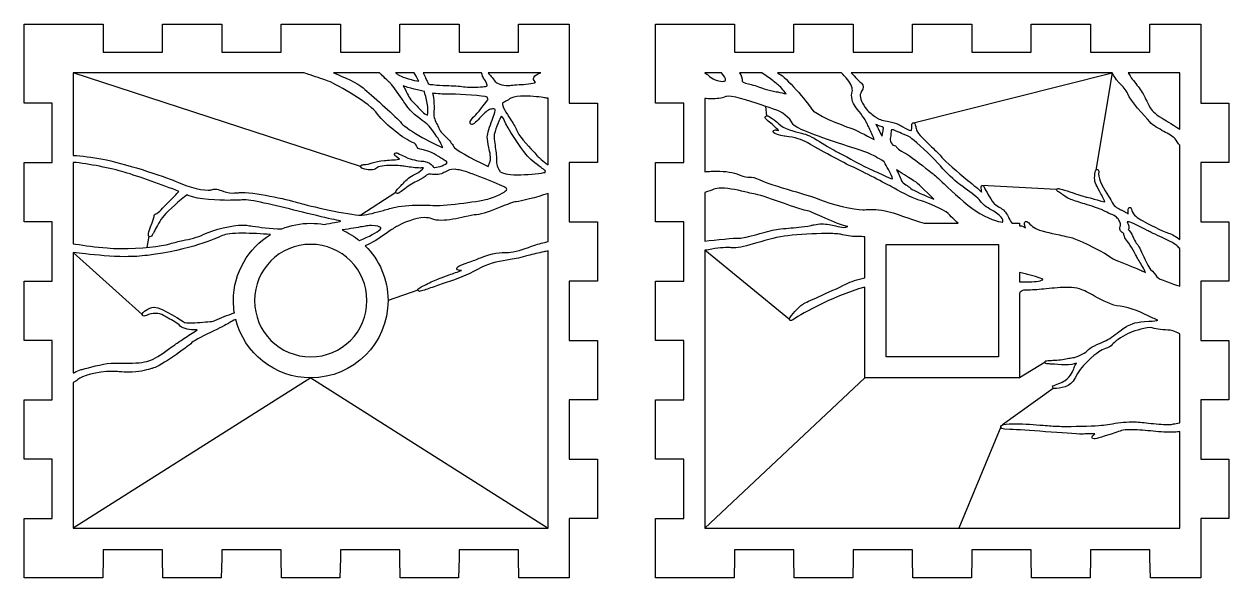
# Model space of a CAD drawing. Extents: x -11 to 868, y -1407 to -16.
# Drawn here: x -10.6 to 418.1, y -927.3 to -730.3 of the extents above; entities that cross this region are included whole.
import ezdxf

# ---------------------------------------------------------------- set-up
doc = ezdxf.new("R2010")
doc.units = 0
doc.layers.add('LAYER_1', color=7, linetype='CONTINUOUS')

msp = doc.modelspace()

# ---------------------------------------------------------------- linework, layer by layer
at = {"layer": 'LAYER_1'}
for points in [[(183.42, -779.49), (183.42, -800.61), (193.43, -800.61), (193.43, -821.72), (183.42, -821.72), (183.42, -842.84), (193.43, -842.84), (193.43, -863.95), (183.42, -863.95), (183.42, -885.06), (193.43, -885.06), (193.43, -906.17), (183.42, -906.17), (183.42, -927.28), (165.47, -927.28), (165.32, -920.28), (165.32, -917.28), (144.2, -917.28), (144.2, -920.28), (144.05, -927.28), (123.24, -927.28), (123.09, -920.28), (123.09, -917.28), (101.98, -917.28), (101.98, -920.28), (101.83, -927.28), (81.01, -927.28), (80.86, -920.28), (80.86, -917.28), (59.75, -917.28), (59.75, -920.28), (59.6, -927.28), (38.79, -927.28), (38.64, -920.28), (38.64, -917.28), (17.54, -917.28), (17.54, -920.28), (17.39, -927.28), (-10.57, -927.28), (-10.57, -906.17), (-0.58, -906.17), (-0.58, -885.06), (-10.57, -885.06), (-10.57, -863.95), (-0.58, -863.95), (-0.58, -842.84), (-10.57, -842.84), (-10.57, -821.72), (-0.58, -821.72), (-0.58, -800.61), (-10.57, -800.61), (-10.57, -779.5), (-0.58, -779.5), (-0.58, -758.39), (-10.57, -758.39), (-10.57, -730.28), (17.54, -730.28), (17.54, -740.28), (38.64, -740.28), (38.64, -730.28), (59.75, -730.28), (59.75, -740.28), (80.86, -740.28), (80.86, -730.28), (101.98, -730.28), (101.98, -740.28), (123.09, -740.28), (123.09, -730.28), (144.2, -730.28), (144.2, -740.28), (165.32, -740.28), (165.32, -730.28), (183.42, -730.28), (183.42, -758.39), (193.43, -758.39), (193.43, -779.49), (183.42, -779.49)], [(408.12, -779.49), (408.12, -800.61), (418.13, -800.61), (418.13, -821.72), (408.12, -821.72), (408.12, -842.84), (418.13, -842.84), (418.13, -863.95), (408.12, -863.95), (408.12, -885.06), (418.13, -885.06), (418.13, -906.17), (408.12, -906.17), (408.12, -927.28), (390.17, -927.28), (390.02, -920.28), (390.02, -917.28), (368.91, -917.28), (368.91, -920.28), (368.76, -927.28), (347.94, -927.28), (347.8, -920.28), (347.8, -917.28), (326.69, -917.28), (326.69, -920.28), (326.54, -927.28), (305.71, -927.28), (305.56, -920.28), (305.56, -917.28), (284.45, -917.28), (284.45, -920.28), (284.3, -927.28), (263.49, -927.28), (263.34, -920.28), (263.34, -917.28), (242.24, -917.28), (242.24, -920.28), (242.09, -927.28), (214.13, -927.28), (214.13, -906.17), (224.12, -906.17), (224.12, -885.06), (214.13, -885.06), (214.13, -863.95), (224.12, -863.95), (224.12, -842.84), (214.13, -842.84), (214.13, -821.72), (224.12, -821.72), (224.12, -800.61), (214.13, -800.61), (214.13, -779.5), (224.12, -779.5), (224.12, -758.39), (214.13, -758.39), (214.13, -730.28), (242.24, -730.28), (242.24, -740.28), (263.34, -740.28), (263.34, -730.28), (284.45, -730.28), (284.45, -740.28), (305.56, -740.28), (305.56, -730.28), (326.69, -730.28), (326.69, -740.28), (347.8, -740.28), (347.8, -730.28), (368.91, -730.28), (368.91, -740.28), (390.02, -740.28), (390.02, -730.28), (408.12, -730.28), (408.12, -758.39), (418.13, -758.39), (418.13, -779.49), (408.12, -779.49)], [(109.17, -780.93), (6.92, -747.63)], [(305.87, -765.36), (376.62, -747.64)], [(376.62, -747.64), (370.8, -782.23)], [(253.69, -762.88), (253.36, -759.57)], [(356.83, -789.14), (330.21, -787.65)], [(121.75, -790.19), (109.28, -798.23)], [(341.14, -801.13), (343.63, -801.13), (343.63, -801.98)], [(33.77, -805.68), (33.05, -809.7)], [(336.13, -808.63), (336.13, -848.63), (296.13, -848.63), (296.13, -808.63), (336.13, -808.63)], [(31.41, -833.6), (6.92, -811.55)], [(261.74, -835.37), (231.63, -810.75)], [(129.54, -824.9), (118.92, -828.63)], [(352.72, -850.57), (343.63, -856.13)], [(91.42, -856.13), (6.93, -909.63)], [(91.42, -856.13), (175.92, -909.63)], [(288.63, -856.13), (231.63, -909.63)], [(355.54, -859.91), (337.58, -872.84)], [(336.94, -873.53), (322, -909.63)]]:
    msp.add_lwpolyline(points, dxfattribs=at)
for points, knots in [([(109.28, -798.23), (105.27, -798.23), (90.56, -794.89), (87.23, -793.88), (84.55, -793.07), (73.11, -790.2), (66.89, -790.2), (66.33, -790.2), (65.81, -790.23), (65.36, -790.28), (64.85, -790.33), (64.35, -790.36), (63.87, -790.36), (61.92, -790.36), (60.7, -789.91), (59.62, -789.51), (58.84, -789.22), (58.16, -788.97), (57.4, -788.97), (56.98, -788.97), (56.58, -789.04), (56.16, -789.2), (55.85, -789.31), (55.42, -789.37), (54.89, -789.37), (51.81, -789.37), (46.12, -787.49), (43.2, -786.13), (39.74, -784.52), (23.8, -779.48), (17.49, -778.33), (13.53, -777.61), (9.9, -777.14), (6.92, -776.97), (6.92, -776.97), (6.92, -747.63), (6.92, -747.63), (6.92, -747.63), (89.1, -747.63), (89.1, -747.63), (89.81, -747.87), (90.51, -748.1), (91.19, -748.32), (93.93, -749.23), (96.29, -750.01), (97.63, -750.54), (101.31, -751.99), (112.45, -758.46), (115.21, -762.27), (118.19, -766.36), (124.82, -771.21), (127.68, -772.36), (128.81, -772.82), (128.95, -773.19), (129.09, -773.59), (129.34, -774.29), (129.66, -774.81), (131.49, -775.06), (133.64, -775.36), (135.56, -776.56), (137.6, -777.83), (138.17, -778.19), (138.76, -778.56), (139.37, -778.92), (139.37, -778.92), (139.43, -778.96), (139.43, -778.96), (139.56, -779.04), (139.98, -779.32), (139.92, -779.53), (139.73, -780.26), (136.93, -781.22), (135.62, -781.28), (135.62, -781.28), (135.56, -781.28), (135.56, -781.28), (135.2, -781.28), (135.06, -781.14), (134.71, -780.74), (134.2, -780.15), (133.51, -779.35), (131.55, -779.09), (131.25, -779.05), (130.97, -779.02), (130.7, -778.98), (128.19, -778.66), (127.04, -778.52), (124.07, -777.02), (122.38, -776.17), (122.01, -776.1), (121.8, -776.1), (121.54, -776.1), (121.33, -776.25), (121.26, -776.49), (121.18, -776.77), (121.1, -777.05), (123.03, -778.27), (122.13, -778.52), (119.77, -778.65), (118.13, -778.74), (118.13, -778.74), (117.65, -778.77), (117.65, -778.77), (115.76, -778.88), (114.44, -779.29), (113.28, -779.66), (112.26, -779.98), (111.38, -780.25), (110.3, -780.27), (109.98, -780.27), (109.16, -780.29), (109.17, -780.93), (109.17, -781.93), (112.12, -782.16), (112.66, -782.16), (113.65, -782.16), (114.38, -781.95), (114.83, -781.53), (115.5, -780.9), (117.56, -780.53), (120.36, -780.53), (121.37, -780.53), (122.4, -780.58), (123.19, -780.67), (123.8, -780.74), (124.52, -780.84), (125.28, -780.95), (126.94, -781.2), (128.83, -781.47), (130.34, -781.47), (130.61, -781.47), (130.86, -781.46), (131.09, -781.44), (131.16, -781.44), (131.22, -781.44), (131.28, -781.44), (131.38, -781.44), (131.44, -781.44), (131.49, -781.45), (131.33, -781.85), (130.34, -782.87), (128.6, -783.66), (126.51, -784.6), (125.58, -785.57), (124.41, -786.81), (124.05, -787.19), (123.68, -787.58), (123.24, -788.01), (121.53, -789.67), (121.64, -789.92), (121.75, -790.19), (121.83, -790.4), (122.03, -790.53), (122.26, -790.53), (122.46, -790.53), (122.77, -790.53), (124.9, -788.83), (126.47, -787.58), (128.19, -786.69), (129.57, -785.98), (130.94, -785.28), (132.02, -784.72), (132.61, -784.03), (132.83, -783.77), (133.18, -783.66), (133.77, -783.66), (134.07, -783.66), (134.42, -783.69), (134.78, -783.72), (135.2, -783.76), (135.64, -783.8), (136.09, -783.8), (137.02, -783.8), (137.77, -783.63), (138.44, -783.28), (138.7, -783.15), (138.93, -783.02), (139.14, -782.91), (140.67, -782.09), (140.93, -781.96), (142.77, -781.91), (143.03, -781.98), (143.36, -782.04), (143.81, -782.08), (146.48, -782.31), (156.53, -786.46), (160.24, -788.18), (160.83, -788.46), (161.17, -788.76), (161.16, -789), (161.12, -789.77), (159.06, -790.9), (155.03, -792.34), (152.38, -793.29), (139.68, -794.82), (135.59, -794.82), (135.33, -794.82), (135.1, -794.82), (134.92, -794.8), (133.64, -794.72), (132.07, -794.67), (130.52, -794.67), (128.39, -794.67), (124.39, -794.77), (121.54, -795.41), (120.19, -795.71), (118.77, -796.11), (117.27, -796.53), (114.61, -797.28), (111.87, -798.05), (109.66, -798.22), (109.55, -798.23), (109.42, -798.23), (109.28, -798.23)], [0, 0, 0, 0, 1, 1, 1, 2, 2, 2, 3, 3, 3, 4, 4, 4, 5, 5, 5, 6, 6, 6, 7, 7, 7, 8, 8, 8, 9, 9, 9, 10, 10, 10, 11, 11, 11, 12, 12, 12, 13, 13, 13, 14, 14, 14, 15, 15, 15, 16, 16, 16, 17, 17, 17, 18, 18, 18, 19, 19, 19, 20, 20, 20, 21, 21, 21, 22, 22, 22, 23, 23, 23, 24, 24, 24, 25, 25, 25, 26, 26, 26, 27, 27, 27, 28, 28, 28, 29, 29, 29, 30, 30, 30, 31, 31, 31, 32, 32, 32, 33, 33, 33, 34, 34, 34, 35, 35, 35, 36, 36, 36, 37, 37, 37, 38, 38, 38, 39, 39, 39, 40, 40, 40, 41, 41, 41, 42, 42, 42, 43, 43, 43, 44, 44, 44, 45, 45, 45, 46, 46, 46, 47, 47, 47, 48, 48, 48, 49, 49, 49, 50, 50, 50, 51, 51, 51, 52, 52, 52, 53, 53, 53, 54, 54, 54, 55, 55, 55, 56, 56, 56, 57, 57, 57, 58, 58, 58, 59, 59, 59, 60, 60, 60, 61, 61, 61, 62, 62, 62, 63, 63, 63, 64, 64, 64, 65, 65, 65, 66, 66, 66, 67, 67, 67, 68, 68, 68, 69, 69, 69, 70, 70, 70, 71, 71, 71, 71]), ([(138.47, -774.17), (136.23, -773.58), (125.78, -767.99), (123.77, -765.59), (121.74, -763.16), (114.29, -756.65), (110.71, -753.52), (110.71, -753.52), (110.1, -752.98), (110.1, -752.98), (108.19, -751.31), (103.36, -749.17), (99.54, -747.64), (99.54, -747.64), (115.83, -747.64), (115.83, -747.64), (116.32, -748), (116.5, -748.16), (116.57, -748.23), (117.46, -749.16), (119.63, -751.17), (119.84, -751.36), (120.63, -752.21), (122.45, -754.85), (123.9, -756.97), (124.86, -758.36), (125.68, -759.57), (126.17, -760.2), (127.46, -761.89), (131.14, -764.69), (132.37, -765.47), (133.19, -766), (134.62, -767.77), (136.3, -770.34), (137.06, -771.49), (137.85, -772.91), (138.47, -774.17)], [0, 0, 0, 0, 1, 1, 1, 2, 2, 2, 3, 3, 3, 4, 4, 4, 5, 5, 5, 6, 6, 6, 7, 7, 7, 8, 8, 8, 9, 9, 9, 10, 10, 10, 11, 11, 11, 12, 12, 12, 12]), ([(129.87, -750.62), (128.14, -750.36), (124.02, -749.24), (123.06, -748.59), (122.78, -748.39), (122.43, -748.17), (122.01, -747.92), (121.86, -747.83), (121.71, -747.73), (121.55, -747.64), (121.55, -747.64), (128.26, -747.64), (128.26, -747.64), (128.26, -747.64), (128.89, -748.8), (128.89, -748.8), (129.26, -749.49), (129.62, -750.15), (129.87, -750.62)], [0, 0, 0, 0, 1, 1, 1, 2, 2, 2, 3, 3, 3, 4, 4, 4, 5, 5, 5, 6, 6, 6, 6]), ([(148.97, -752.73), (147.67, -752.73), (146.54, -752.66), (145.78, -752.54), (144.37, -752.32), (141.91, -752.22), (139.73, -752.14), (137.97, -752.07), (136.3, -752.01), (135.59, -751.89), (135.1, -751.81), (134.7, -751.8), (134.38, -751.79), (133.61, -751.78), (133.4, -751.77), (132.96, -750.87), (132.8, -750.53), (132.56, -750.04), (132.28, -749.46), (132.02, -748.91), (131.73, -748.29), (131.41, -747.64), (131.41, -747.64), (152.18, -747.64), (152.18, -747.64), (152.43, -748.54), (152.68, -749.15), (152.92, -749.49), (153.95, -750.92), (154.34, -752.05), (154.21, -752.29), (153.91, -752.46), (151.75, -752.73), (148.97, -752.73)], [0, 0, 0, 0, 1, 1, 1, 2, 2, 2, 3, 3, 3, 4, 4, 4, 5, 5, 5, 6, 6, 6, 7, 7, 7, 8, 8, 8, 9, 9, 9, 10, 10, 10, 11, 11, 11, 11]), ([(161.72, -752.13), (159.64, -752.13), (157.39, -751.36), (157, -750.73), (156.98, -750.69), (156.97, -750.67), (156.95, -750.64), (156.94, -750.62), (156.92, -750.6), (156.91, -750.58), (156.57, -750.05), (156.1, -749.48), (155.6, -748.88), (155.26, -748.48), (154.92, -748.06), (154.6, -747.64), (154.6, -747.64), (173.34, -747.64), (173.34, -747.64), (172.13, -747.92), (171.07, -748.5), (170.77, -749.29), (170.65, -749.6), (170.55, -750.23), (171.25, -750.86), (171.31, -750.92), (171.35, -750.96), (171.37, -750.99), (170.79, -751.5), (167.26, -751.71), (165.53, -751.82), (164.36, -751.89), (163.35, -751.95), (162.77, -752.05), (162.46, -752.11), (162.1, -752.13), (161.72, -752.13)], [0, 0, 0, 0, 1, 1, 1, 2, 2, 2, 3, 3, 3, 4, 4, 4, 5, 5, 5, 6, 6, 6, 7, 7, 7, 8, 8, 8, 9, 9, 9, 10, 10, 10, 11, 11, 11, 12, 12, 12, 12]), ([(237.82, -750.65), (236.41, -750.65), (234.18, -749.85), (232.92, -748.51), (232.59, -748.16), (232.15, -747.89), (231.62, -747.7), (231.62, -747.7), (231.62, -747.63), (231.62, -747.63), (231.62, -747.63), (237.54, -747.63), (237.54, -747.63), (238.15, -748.33), (239.31, -749.72), (239, -750.27), (238.87, -750.51), (238.43, -750.65), (237.82, -750.65)], [0, 0, 0, 0, 1, 1, 1, 2, 2, 2, 3, 3, 3, 4, 4, 4, 5, 5, 5, 6, 6, 6, 6]), ([(260.55, -755.12), (259.69, -754.83), (258.65, -754.63), (257.58, -754.42), (256.9, -754.29), (256.2, -754.16), (255.57, -754), (255.19, -753.91), (254.86, -753.83), (254.56, -753.75), (253.07, -753.39), (252.45, -753.24), (250.79, -752.55), (250.05, -752.24), (249.05, -752.02), (248.09, -751.8), (247.04, -751.57), (244.87, -751.08), (244.94, -750.62), (245.11, -749.53), (244.59, -748.54), (244, -747.63), (244, -747.63), (251.92, -747.63), (251.92, -747.63), (253.31, -748.46), (254.71, -749.55), (255.94, -750.51), (256.51, -750.95), (257.04, -751.37), (257.51, -751.71), (258.43, -752.37), (259.69, -753.93), (260.55, -755.12)], [0, 0, 0, 0, 1, 1, 1, 2, 2, 2, 3, 3, 3, 4, 4, 4, 5, 5, 5, 6, 6, 6, 7, 7, 7, 8, 8, 8, 9, 9, 9, 10, 10, 10, 11, 11, 11, 11]), ([(291.95, -771.3), (288.88, -769.73), (285.05, -767.8), (283.65, -767.33), (280.18, -766.19), (270.59, -762.32), (269.56, -760.41), (268.23, -757.91), (260.22, -748.95), (258.25, -748.04), (258.01, -747.93), (257.77, -747.79), (257.53, -747.63), (257.53, -747.63), (280.33, -747.63), (280.33, -747.63), (280.9, -748.3), (281.45, -748.92), (281.91, -749.43), (281.91, -749.43), (282.39, -749.97), (282.39, -749.97), (283.68, -751.43), (284.41, -753.34), (284.06, -754.32), (283.56, -755.72), (284.14, -758.4), (285.24, -759.72), (286.97, -761.8), (288.62, -764.16), (289.35, -765.58), (289.75, -766.36), (290.43, -767.89), (291.08, -769.36), (291.39, -770.06), (291.69, -770.73), (291.95, -771.3)], [0, 0, 0, 0, 1, 1, 1, 2, 2, 2, 3, 3, 3, 4, 4, 4, 5, 5, 5, 6, 6, 6, 7, 7, 7, 8, 8, 8, 9, 9, 9, 10, 10, 10, 11, 11, 11, 12, 12, 12, 12]), ([(343.63, -801.98), (344.1, -802.04), (344.56, -802.11), (344.96, -802.33), (345.17, -802.45), (345.51, -802.63), (345.75, -802.73), (345.73, -802.57), (345.67, -802.3), (345.54, -801.88), (345.38, -801.35), (345.32, -800.99), (345.52, -800.72), (345.63, -800.58), (345.8, -800.49), (345.99, -800.49), (346.34, -800.49), (346.65, -800.77), (347.32, -801.39), (347.91, -801.93), (348.64, -802.61), (349.39, -803.03), (350.53, -803.67), (354.56, -804.56), (357.8, -805.27), (359.99, -805.75), (361.87, -806.16), (362.9, -806.49), (365.46, -807.3), (374.88, -812.13), (375.98, -813.2), (376.55, -813.75), (380.7, -815.4), (383.44, -816.49), (385.23, -817.2), (386.78, -817.82), (387.42, -818.14), (387.66, -818.26), (387.87, -818.37), (388.05, -818.46), (388.18, -818.53), (388.32, -818.6), (388.45, -818.66), (387.9, -817.33), (386.93, -815.75), (386.16, -814.48), (385.75, -813.82), (385.4, -813.25), (385.19, -812.84), (384.54, -811.57), (382.65, -808.07), (381.66, -807.13), (381.04, -806.55), (380.94, -805.98), (380.86, -805.53), (380.78, -805.06), (380.73, -804.75), (380.12, -804.37), (379.01, -803.65), (379.25, -802.85), (379.43, -802.26), (379.56, -801.83), (379.67, -801.45), (379.43, -800.94), (378.71, -799.47), (378.3, -798.85), (376.77, -798.15), (376.77, -798.15), (376.11, -797.84), (376.11, -797.84), (374.95, -797.3), (374.47, -797.08), (372.74, -796.27), (371.62, -795.75), (369.19, -795), (366.84, -794.27), (365.02, -793.71), (363.14, -793.13), (361.88, -792.66), (360.22, -792.03), (359.81, -791.66), (359.34, -791.22), (359, -790.9), (358.61, -790.54), (357.49, -789.97), (357.13, -789.78), (356.73, -789.57), (356.83, -789.14), (356.87, -788.96), (357.04, -788.74), (357.37, -788.74), (357.79, -788.74), (359.33, -789.23), (362.75, -790.35), (364.87, -791.04), (367.05, -791.75), (367.64, -791.86), (368.22, -791.97), (369.2, -792.25), (370.24, -792.55), (371.58, -792.93), (373.21, -793.4), (373.99, -793.48), (373.74, -792.7), (372.72, -790.83), (372.08, -789.66), (371.48, -788.55), (370.91, -787.5), (370.65, -786.86), (370.08, -785.5), (370.46, -782.74), (370.8, -782.23), (370.91, -782.07), (371.07, -781.98), (371.25, -781.98), (371.25, -781.98), (371.49, -781.99), (371.49, -781.99), (371.49, -781.99), (371.63, -782.15), (371.63, -782.15), (371.8, -782.32), (371.85, -782.56), (371.78, -783.54), (371.62, -785.61), (373.84, -789.17), (375.31, -791.53), (375.86, -792.41), (376.33, -793.17), (376.6, -793.72), (377.41, -795.35), (378.89, -795.99), (379.87, -796.42), (380.01, -796.47), (380.13, -796.53), (380.25, -796.58), (380.52, -796.71), (380.86, -796.92), (381.21, -797.13), (381.51, -797.31), (382.02, -797.62), (382.34, -797.76), (382.33, -797.61), (382.33, -797.45), (382.32, -797.29), (382.26, -796.16), (382.25, -795.86), (382.46, -795.64), (382.46, -795.64), (382.63, -795.48), (382.63, -795.48), (382.63, -795.48), (382.84, -795.48), (382.84, -795.48), (383.3, -795.48), (383.44, -795.95), (383.64, -796.6), (384.13, -798.29), (385.49, -799.16), (387.51, -800.29), (389.44, -801.37), (394.21, -803.85), (396.67, -804.61), (397.98, -805.01), (399.36, -805.95), (400.63, -806.93), (400.63, -806.93), (400.63, -773.4), (400.63, -773.4), (400.12, -772.67), (399.41, -771.66), (398.98, -771.14), (398.17, -770.18), (396.62, -769.34), (394.97, -768.45), (393.17, -767.47), (391.3, -766.46), (390, -765.1), (387.94, -762.93), (383.08, -757.4), (382.15, -755.12), (381.55, -753.65), (380.25, -752.33), (379.3, -751.37), (378.96, -751.03), (378.67, -750.74), (378.45, -750.48), (378.09, -750.06), (377.49, -749.12), (376.62, -747.64), (376.62, -747.64), (283.75, -747.63), (283.75, -747.63), (285.12, -749.12), (286.58, -750.65), (287.24, -751.18), (288.48, -752.19), (287.98, -753.16), (287.45, -754.18), (287.34, -754.4), (287.22, -754.63), (287.1, -754.9), (286.61, -755.95), (287.18, -757.71), (288.74, -759.98), (289.76, -761.46), (290.9, -762.25), (292.11, -763.09), (292.39, -763.29), (292.67, -763.48), (292.94, -763.68), (293.68, -764.22), (295.48, -764.61), (297.08, -764.96), (298.46, -765.26), (299.77, -765.55), (300.61, -765.94), (301.05, -766.14), (301.57, -766.46), (302.13, -766.81), (303.09, -767.39), (304.28, -768.12), (304.92, -768.12), (305.08, -768.12), (305.12, -768.07), (305.14, -768.05), (305.19, -768), (305.29, -767.84), (305.29, -767.35), (305.27, -765.9), (305.32, -765.71), (305.5, -765.52), (305.5, -765.52), (305.66, -765.36), (305.66, -765.36), (305.66, -765.36), (305.87, -765.36), (305.87, -765.36), (306.33, -765.36), (306.41, -765.68), (306.68, -766.75), (306.79, -767.18), (306.93, -767.72), (307.08, -768.22), (307.4, -769.2), (310.1, -771.8), (312.27, -773.88), (313.82, -775.37), (315.28, -776.77), (316.01, -777.69), (317.13, -779.1), (321.63, -782.85), (325.25, -785.86), (327.31, -787.58), (329.1, -789.07), (329.88, -789.81), (330, -789.92), (330.09, -789.99), (330.15, -790.04), (330.17, -789.78), (330.11, -789.32), (330, -788.67), (329.92, -788.2), (329.89, -788.03), (330.05, -787.83), (330.05, -787.83), (330.21, -787.65), (330.21, -787.65), (330.21, -787.65), (330.44, -787.65), (330.44, -787.65), (330.8, -787.65), (330.92, -787.94), (331.05, -788.26), (331.66, -789.7), (333.17, -792.13), (334.4, -793.9), (334.77, -794.43), (335.45, -794.82), (336.16, -795.23), (337.32, -795.9), (338.64, -796.65), (339.29, -798.29), (339.44, -798.52), (339.62, -798.87), (339.82, -799.29), (340.24, -800.17), (340.69, -800.75), (341.14, -801.13)], [0, 0, 0, 0, 1, 1, 1, 2, 2, 2, 3, 3, 3, 4, 4, 4, 5, 5, 5, 6, 6, 6, 7, 7, 7, 8, 8, 8, 9, 9, 9, 10, 10, 10, 11, 11, 11, 12, 12, 12, 13, 13, 13, 14, 14, 14, 15, 15, 15, 16, 16, 16, 17, 17, 17, 18, 18, 18, 19, 19, 19, 20, 20, 20, 21, 21, 21, 22, 22, 22, 23, 23, 23, 24, 24, 24, 25, 25, 25, 26, 26, 26, 27, 27, 27, 28, 28, 28, 29, 29, 29, 30, 30, 30, 31, 31, 31, 32, 32, 32, 33, 33, 33, 34, 34, 34, 35, 35, 35, 36, 36, 36, 37, 37, 37, 38, 38, 38, 39, 39, 39, 40, 40, 40, 41, 41, 41, 42, 42, 42, 43, 43, 43, 44, 44, 44, 45, 45, 45, 46, 46, 46, 47, 47, 47, 48, 48, 48, 49, 49, 49, 50, 50, 50, 51, 51, 51, 52, 52, 52, 53, 53, 53, 54, 54, 54, 55, 55, 55, 56, 56, 56, 57, 57, 57, 58, 58, 58, 59, 59, 59, 60, 60, 60, 61, 61, 61, 62, 62, 62, 63, 63, 63, 64, 64, 64, 65, 65, 65, 66, 66, 66, 67, 67, 67, 68, 68, 68, 69, 69, 69, 70, 70, 70, 71, 71, 71, 72, 72, 72, 73, 73, 73, 74, 74, 74, 75, 75, 75, 76, 76, 76, 77, 77, 77, 78, 78, 78, 79, 79, 79, 80, 80, 80, 81, 81, 81, 82, 82, 82, 83, 83, 83, 84, 84, 84, 85, 85, 85, 86, 86, 86, 87, 87, 87, 88, 88, 88, 89, 89, 89, 90, 90, 90, 91, 91, 91, 92, 92, 92, 93, 93, 93, 94, 94, 94, 95, 95, 95, 96, 96, 96, 96]), ([(400.63, -767.66), (397.37, -765.56), (395.31, -764.27), (394.36, -763.73), (391.45, -762.07), (390.51, -760.78), (389.93, -759.65), (389.22, -758.23), (388.68, -757.21), (387.56, -755.1), (386.86, -753.77), (385.61, -752.21), (384.6, -750.96), (383.94, -750.13), (383.37, -749.41), (383.1, -748.96), (382.92, -748.64), (382.63, -748.16), (382.32, -747.64), (382.32, -747.64), (400.63, -747.63), (400.63, -747.63), (400.63, -747.63), (400.63, -767.66), (400.63, -767.66)], [0, 0, 0, 0, 1, 1, 1, 2, 2, 2, 3, 3, 3, 4, 4, 4, 5, 5, 5, 6, 6, 6, 7, 7, 7, 8, 8, 8, 8]), ([(132.93, -762.71), (131.72, -762.21), (130.37, -760.71), (129.28, -759.5), (128.64, -758.79), (128.1, -758.19), (127.64, -757.84), (126.91, -757.28), (125.85, -755.21), (125.08, -753.7), (124.78, -753.11), (124.51, -752.58), (124.28, -752.19), (125.93, -752.88), (130.64, -754.02), (131.87, -754.31), (132.06, -755.01), (132.57, -756.88), (132.85, -758.38), (133.19, -760.1), (133.17, -762.16), (132.93, -762.71)], [0, 0, 0, 0, 1, 1, 1, 2, 2, 2, 3, 3, 3, 4, 4, 4, 5, 5, 5, 6, 6, 6, 7, 7, 7, 7]), ([(154.51, -780.9), (148.09, -777.9), (142.62, -774.77), (142.23, -773.86), (142.14, -773.66), (142.06, -773.5), (141.97, -773.37), (141.97, -773.37), (141.97, -773.04), (141.97, -773.04), (141.97, -773.04), (141.75, -773.04), (141.75, -773.04), (140.96, -771.77), (139.93, -770.78), (139.01, -769.89), (138.17, -769.08), (137.43, -768.37), (137.2, -767.72), (137.02, -767.24), (136.76, -766.71), (136.47, -766.15), (135.81, -764.83), (135.07, -763.33), (135.2, -761.97), (135.37, -760.29), (135.32, -756.75), (134.76, -754.88), (136.12, -755.01), (138.78, -755.25), (140.19, -755.25), (140.45, -755.25), (140.66, -755.24), (140.82, -755.23), (140.89, -755.22), (141.07, -755.21), (141.5, -755.21), (144.81, -755.21), (153.01, -755.73), (154.22, -756.24), (154.31, -756.5), (154.42, -756.77), (154.56, -757.04), (153.26, -758.9), (150.6, -762.19), (149.77, -762.86), (149.17, -763.34), (147.89, -764.92), (148.14, -765.62), (148.22, -765.86), (148.44, -766.02), (148.7, -766.02), (148.94, -766.02), (149.19, -765.89), (149.58, -765.58), (150.12, -765.14), (150.78, -764.47), (151.47, -763.75), (152.68, -762.5), (154.06, -761.08), (155.04, -760.7), (155.53, -760.51), (155.97, -760.41), (156.31, -760.41), (156.5, -760.41), (156.74, -760.44), (156.88, -760.58), (156.98, -760.68), (157.03, -760.85), (157.02, -761.08), (157.02, -761.5), (156.45, -763.07), (155.95, -764.47), (155.16, -766.67), (154.27, -769.17), (154.24, -770.41), (154.22, -771.33), (154.51, -772.71), (154.81, -774.17), (155.17, -775.92), (155.62, -778.09), (155.32, -778.87), (155.26, -779.05), (155.19, -779.22), (155.13, -779.4), (154.93, -779.93), (154.72, -780.48), (154.51, -780.9)], [0, 0, 0, 0, 1, 1, 1, 2, 2, 2, 3, 3, 3, 4, 4, 4, 5, 5, 5, 6, 6, 6, 7, 7, 7, 8, 8, 8, 9, 9, 9, 10, 10, 10, 11, 11, 11, 12, 12, 12, 13, 13, 13, 14, 14, 14, 15, 15, 15, 16, 16, 16, 17, 17, 17, 18, 18, 18, 19, 19, 19, 20, 20, 20, 21, 21, 21, 22, 22, 22, 23, 23, 23, 24, 24, 24, 25, 25, 25, 26, 26, 26, 27, 27, 27, 28, 28, 28, 29, 29, 29, 29]), ([(175.92, -780.32), (173.98, -778.94), (172.58, -777.8), (172.17, -777.27), (171.91, -776.94), (171.33, -776.31), (170.61, -775.53), (168.58, -773.32), (165.18, -769.62), (164.62, -767.9), (164.29, -766.91), (163.36, -765.47), (162.37, -763.95), (161.16, -762.1), (159.36, -759.35), (159.61, -758.37), (160.16, -758.08), (160.73, -757.75), (161.27, -757.43), (161.9, -757.06), (162.49, -756.72), (163.01, -756.47), (163.75, -756.11), (165.35, -755.91), (167.52, -755.91), (170.37, -755.91), (173.46, -756.23), (174.6, -756.46), (174.97, -756.54), (175.43, -756.61), (175.92, -756.67), (175.92, -756.67), (175.92, -780.32), (175.92, -780.32)], [0, 0, 0, 0, 1, 1, 1, 2, 2, 2, 3, 3, 3, 4, 4, 4, 5, 5, 5, 6, 6, 6, 7, 7, 7, 8, 8, 8, 9, 9, 9, 10, 10, 10, 11, 11, 11, 11]), ([(321.79, -801.13), (321.79, -801.13), (309.64, -801.13), (309.64, -801.13), (305.4, -799.75), (301.72, -798.54), (300.1, -797.92), (296.05, -796.4), (292.58, -796.17), (290.87, -796.17), (290, -796.17), (289.21, -796.22), (288.51, -796.33), (288.35, -796.35), (288.15, -796.37), (287.92, -796.37), (284.88, -796.37), (276.48, -794.35), (272.42, -792.65), (270.49, -791.84), (266.74, -790.73), (262.76, -789.55), (257.98, -788.13), (253.04, -786.67), (251.19, -785.7), (249.35, -784.74), (248.49, -784.73), (247.59, -784.72), (246.73, -784.7), (245.85, -784.69), (243.83, -783.84), (241.83, -783), (239.12, -782.58), (235.78, -782.58), (235.17, -782.58), (234.54, -782.59), (233.91, -782.62), (233.13, -782.66), (232.36, -782.72), (231.62, -782.79), (231.62, -782.79), (231.62, -756.76), (231.62, -756.76), (232.28, -756.82), (233.14, -756.86), (234.09, -756.86), (235.64, -756.86), (237.77, -756.73), (239.09, -756.09), (239.21, -756.03), (239.46, -755.96), (239.96, -755.96), (242.75, -755.96), (249.13, -758.13), (253.36, -759.57), (254.46, -759.94), (255.4, -760.26), (256.14, -760.49), (259.34, -761.52), (261.62, -763.31), (263.12, -765.97), (263.96, -767.48), (272.12, -770.27), (282.71, -773.76), (286.08, -774.87), (288.99, -775.83), (290.16, -776.32), (291.29, -776.79), (293.04, -777.76), (295.49, -779.28), (295.84, -780.13), (296.41, -781.1), (296.96, -782.03), (297.57, -783.08), (298.59, -784.82), (298.45, -785.29), (298.44, -785.29), (298.41, -785.3), (298.38, -785.3), (297.79, -785.3), (296.49, -784.65), (295.24, -784.03), (294.25, -783.54), (293.22, -783.04), (292.26, -782.68), (290.04, -781.85), (284.02, -778.58), (280.79, -776.82), (280.07, -776.43), (279.5, -776.12), (279.14, -775.93), (277.29, -774.95), (275.22, -773.75), (272.42, -772.04), (269.63, -770.32), (268.04, -769.49), (266.05, -769.08), (263.79, -768.63), (259.54, -767.41), (257.98, -765.75), (256.81, -764.52), (254.37, -762.88), (253.69, -762.88), (253.45, -762.88), (253.24, -763.02), (253.16, -763.23), (253.01, -763.63), (253.32, -763.98), (254.11, -764.66), (254.11, -764.66), (254.22, -764.75), (254.22, -764.75), (255.31, -765.69), (257.18, -767.3), (257.88, -768.14), (257.87, -768.14), (257.87, -768.14), (257.86, -768.13), (257.33, -767.99), (256.93, -767.92), (256.66, -767.92), (256.04, -767.92), (255.98, -768.37), (255.97, -768.46), (255.9, -769.54), (259.74, -770.08), (260.17, -770.14), (263.95, -770.65), (266.17, -771.29), (268.1, -772.43), (270.45, -773.8), (279.67, -778.97), (283.91, -780.94), (288.28, -782.97), (295.72, -786.81), (298.97, -788.64), (302.18, -790.44), (306.19, -792.59), (308.8, -793.19), (311.03, -793.71), (316.86, -796.68), (317.56, -797.04), (319.26, -798.74), (320.64, -800.08), (321.79, -801.13)], [0, 0, 0, 0, 1, 1, 1, 2, 2, 2, 3, 3, 3, 4, 4, 4, 5, 5, 5, 6, 6, 6, 7, 7, 7, 8, 8, 8, 9, 9, 9, 10, 10, 10, 11, 11, 11, 12, 12, 12, 13, 13, 13, 14, 14, 14, 15, 15, 15, 16, 16, 16, 17, 17, 17, 18, 18, 18, 19, 19, 19, 20, 20, 20, 21, 21, 21, 22, 22, 22, 23, 23, 23, 24, 24, 24, 25, 25, 25, 26, 26, 26, 27, 27, 27, 28, 28, 28, 29, 29, 29, 30, 30, 30, 31, 31, 31, 32, 32, 32, 33, 33, 33, 34, 34, 34, 35, 35, 35, 36, 36, 36, 37, 37, 37, 38, 38, 38, 39, 39, 39, 40, 40, 40, 41, 41, 41, 42, 42, 42, 43, 43, 43, 44, 44, 44, 45, 45, 45, 46, 46, 46, 47, 47, 47, 48, 48, 48, 48]), ([(164.93, -783.89), (163.11, -783.89), (161.68, -783.76), (160.81, -783.53), (160.4, -783.42), (159.72, -783.17), (158.83, -782.81), (158.41, -782.22), (157.44, -780.63), (157.53, -778.91), (157.6, -777.71), (157.34, -775.87), (157.1, -774.08), (156.83, -772.16), (156.53, -769.97), (156.76, -769.21), (157.3, -767.41), (158.72, -763.68), (159.16, -763.17), (159.25, -763.07), (159.31, -763.04), (159.33, -763.04), (159.43, -763.04), (159.86, -763.36), (160.36, -764.74), (161.15, -766.88), (166.21, -774.33), (168.04, -776.7), (169.19, -778.2), (171.61, -779.97), (173.37, -781.27), (173.95, -781.69), (174.59, -782.16), (174.9, -782.43), (174.85, -782.58), (174.83, -782.75), (174.8, -782.92), (174.8, -782.97), (174.79, -783.01), (174.78, -783.06), (174.65, -783.08), (174.52, -783.1), (174.4, -783.12), (172.16, -783.5), (168.18, -783.89), (164.93, -783.89)], [0, 0, 0, 0, 1, 1, 1, 2, 2, 2, 3, 3, 3, 4, 4, 4, 5, 5, 5, 6, 6, 6, 7, 7, 7, 8, 8, 8, 9, 9, 9, 10, 10, 10, 11, 11, 11, 12, 12, 12, 13, 13, 13, 14, 14, 14, 15, 15, 15, 15]), ([(294.72, -770.13), (294.2, -769.17), (293.6, -767.99), (293.32, -767.45), (293.32, -767.45), (293.08, -766.96), (293.08, -766.96), (292.93, -766.68), (292.76, -766.39), (292.6, -766.13), (292.58, -766.09), (292.55, -766.05), (292.53, -766.01), (293.03, -766.23), (293.49, -766.39), (293.91, -766.53), (294.52, -766.74), (295.14, -766.96), (295.19, -767.17), (295.24, -767.38), (295.09, -768.13), (294.98, -768.68), (294.89, -769.15), (294.78, -769.65), (294.72, -770.13)], [0, 0, 0, 0, 1, 1, 1, 2, 2, 2, 3, 3, 3, 4, 4, 4, 5, 5, 5, 6, 6, 6, 7, 7, 7, 8, 8, 8, 8]), ([(337.43, -800.7), (336.13, -800.7), (332.37, -799.59), (327.86, -796.63), (324.64, -794.52), (320.1, -790.24), (316.78, -787.13), (314.84, -785.3), (313.31, -783.86), (312.5, -783.27), (311.94, -782.87), (311.12, -782.22), (310.16, -781.48), (307.35, -779.28), (303.49, -776.28), (301.68, -775.52), (300.65, -775.08), (300.21, -774.5), (299.89, -774.08), (299.61, -773.72), (299.32, -773.35), (298.8, -773.35), (298.73, -773.35), (298.66, -773.35), (298.58, -773.37), (298.49, -773.22), (298.39, -773.08), (298.3, -772.94), (297.86, -772.29), (297.45, -771.68), (297.65, -770.92), (297.8, -770.35), (297.83, -769.75), (297.85, -769.22), (297.9, -768.01), (297.99, -767.84), (298.3, -767.84), (298.48, -767.84), (298.85, -767.91), (299.52, -768.22), (300.6, -768.72), (301.49, -769.09), (302.21, -769.38), (303.59, -769.95), (304.43, -770.29), (305.36, -771.05), (306.94, -772.33), (312.04, -776.91), (314.49, -779.67), (317.09, -782.59), (319.31, -784.78), (321.48, -786.57), (322.21, -787.18), (323.25, -787.94), (324.34, -788.75), (326.45, -790.31), (328.85, -792.08), (329.6, -793.11), (330.85, -794.82), (332.61, -795.81), (334.48, -796.86), (335.82, -797.62), (337, -798.7), (337.73, -799.86), (337.69, -800.41), (337.62, -800.61), (337.57, -800.69), (337.54, -800.7), (337.49, -800.7), (337.43, -800.7)], [0, 0, 0, 0, 1, 1, 1, 2, 2, 2, 3, 3, 3, 4, 4, 4, 5, 5, 5, 6, 6, 6, 7, 7, 7, 8, 8, 8, 9, 9, 9, 10, 10, 10, 11, 11, 11, 12, 12, 12, 13, 13, 13, 14, 14, 14, 15, 15, 15, 16, 16, 16, 17, 17, 17, 18, 18, 18, 19, 19, 19, 20, 20, 20, 21, 21, 21, 22, 22, 22, 23, 23, 23, 23]), ([(102.16, -800.34), (101.15, -800.64), (98.99, -801.04), (96.16, -801.54), (94.62, -801.27), (93.04, -801.13), (91.42, -801.13), (87.79, -801.13), (84.33, -801.84), (81.16, -803.12), (81.16, -803.12), (81.15, -803.12), (81.15, -803.12), (76.79, -803.05), (73.18, -802.52), (70.74, -802.16), (69.93, -802.04), (69.23, -801.93), (68.64, -801.86), (68.22, -801.82), (67.76, -801.79), (67.25, -801.79), (63.31, -801.79), (57.11, -803.24), (53.43, -805.01), (50.98, -806.19), (48.4, -806.74), (45.91, -807.28), (44.38, -807.61), (42.8, -807.95), (41.28, -808.43), (38.34, -809.36), (30.71, -810.09), (23.93, -810.09), (22.06, -810.09), (20.39, -810.03), (18.98, -809.92), (14.85, -809.59), (11.05, -809.03), (7.71, -808.55), (7.71, -808.55), (6.93, -808.43), (6.93, -808.43), (6.93, -808.43), (6.93, -779.46), (6.93, -779.46), (12.17, -779.9), (20.67, -781.62), (25.04, -782.94), (30.16, -784.48), (39.02, -787.61), (44.49, -789.78), (43.66, -790.72), (42.37, -792.12), (40.95, -793.47), (39.92, -794.45), (39.25, -795.15), (38.72, -795.72), (37.91, -796.57), (37.47, -797.03), (36.62, -797.6), (36.35, -797.77), (36.23, -797.82), (36.19, -797.84), (36.19, -797.84), (35.96, -797.84), (35.96, -797.84), (35.96, -797.84), (35.8, -798.07), (35.8, -798.07), (35.8, -798.07), (35.66, -798.29), (35.66, -798.29), (35.66, -798.29), (35.74, -798.5), (35.74, -798.5), (35.74, -798.61), (35.69, -799.18), (34.94, -801.02), (33.33, -805.03), (33.63, -805.47), (33.77, -805.69), (33.88, -805.84), (34.05, -805.94), (34.24, -805.94), (34.59, -805.94), (34.87, -805.66), (35.26, -804.94), (35.46, -804.58), (35.67, -804.17), (35.89, -803.73), (36.67, -802.19), (37.64, -800.27), (39.17, -798.44), (40.81, -796.48), (45, -792.82), (47.46, -791.02), (47.59, -791.08), (47.72, -791.14), (47.84, -791.2), (51.28, -792.8), (58.97, -792.97), (62.11, -792.97), (64.18, -792.97), (66.23, -792.9), (67.6, -792.79), (67.68, -792.78), (67.78, -792.78), (67.87, -792.78), (70.7, -792.78), (80.54, -795.21), (88.45, -797.16), (93.31, -798.36), (97.5, -799.4), (99.73, -799.81), (100.97, -800.04), (101.72, -800.21), (102.16, -800.34)], [0, 0, 0, 0, 1, 1, 1, 2, 2, 2, 3, 3, 3, 4, 4, 4, 5, 5, 5, 6, 6, 6, 7, 7, 7, 8, 8, 8, 9, 9, 9, 10, 10, 10, 11, 11, 11, 12, 12, 12, 13, 13, 13, 14, 14, 14, 15, 15, 15, 16, 16, 16, 17, 17, 17, 18, 18, 18, 19, 19, 19, 20, 20, 20, 21, 21, 21, 22, 22, 22, 23, 23, 23, 24, 24, 24, 25, 25, 25, 26, 26, 26, 27, 27, 27, 28, 28, 28, 29, 29, 29, 30, 30, 30, 31, 31, 31, 32, 32, 32, 33, 33, 33, 34, 34, 34, 35, 35, 35, 36, 36, 36, 37, 37, 37, 38, 38, 38, 39, 39, 39, 39]), ([(313.12, -792.54), (310.29, -791.41), (305.84, -789.55), (304.94, -788.72), (304.33, -788.17), (303.72, -787.79), (303.18, -787.45), (302.44, -786.99), (301.86, -786.62), (301.64, -786.03), (301.36, -785.27), (300.52, -783.44), (299.88, -782.09), (300.29, -782.36), (300.7, -782.63), (301.1, -782.89), (303.3, -784.32), (305.2, -785.57), (306.18, -786.1), (307.3, -786.7), (310.05, -789.43), (313.12, -792.54)], [0, 0, 0, 0, 1, 1, 1, 2, 2, 2, 3, 3, 3, 4, 4, 4, 5, 5, 5, 6, 6, 6, 7, 7, 7, 7]), ([(231.62, -790.2), (232.94, -789.76), (234.05, -789.37), (234.83, -789.05), (235.51, -788.77), (236.43, -788.63), (237.56, -788.63), (240.39, -788.63), (244.05, -789.5), (246.98, -790.19), (247.95, -790.42), (248.86, -790.64), (249.63, -790.8), (251.73, -791.23), (255.93, -792.7), (259.64, -794), (263.05, -795.19), (266.27, -796.31), (267.62, -796.56), (268.85, -796.79), (271.07, -797.79), (273.42, -798.86), (276.22, -800.13), (279.39, -801.56), (281.93, -802.18), (282.12, -802.23), (282.31, -802.27), (282.48, -802.31), (282.27, -802.36), (282.06, -802.41), (281.84, -802.48), (281.6, -802.54), (281.34, -802.58), (281.04, -802.58), (280.24, -802.58), (279.29, -802.35), (278.19, -802.09), (276.72, -801.75), (275.06, -801.36), (273.2, -801.36), (272.29, -801.36), (271.44, -801.45), (270.59, -801.64), (270.15, -801.73), (269.78, -801.82), (269.48, -801.89), (269.48, -801.89), (269.44, -801.9), (269.44, -801.9), (266.23, -802.49), (263.67, -802.69), (261.42, -802.87), (260.18, -802.97), (259.01, -803.06), (257.84, -803.21), (256.27, -803.4), (253.7, -804.12), (251.21, -804.81), (248.46, -805.58), (245.62, -806.38), (244.42, -806.38), (244.42, -806.38), (244.21, -806.38), (244.21, -806.38), (242.1, -806.38), (235.54, -806.98), (231.62, -807.51), (231.62, -807.51), (231.62, -790.2), (231.62, -790.2)], [0, 0, 0, 0, 1, 1, 1, 2, 2, 2, 3, 3, 3, 4, 4, 4, 5, 5, 5, 6, 6, 6, 7, 7, 7, 8, 8, 8, 9, 9, 9, 10, 10, 10, 11, 11, 11, 12, 12, 12, 13, 13, 13, 14, 14, 14, 15, 15, 15, 16, 16, 16, 17, 17, 17, 18, 18, 18, 19, 19, 19, 20, 20, 20, 21, 21, 21, 22, 22, 22, 23, 23, 23, 23]), ([(143.42, -817.3), (143.52, -817.88), (144.28, -817.88), (144.78, -817.88), (144.87, -817.88), (144.97, -817.87), (145.07, -817.87), (143.91, -818.36), (142.08, -818.99), (140.72, -819.47), (139.33, -819.95), (138.02, -820.41), (137.17, -820.76), (135.83, -821.31), (133.99, -822.13), (132.48, -822.85), (129.43, -824.32), (129.46, -824.5), (129.54, -824.9), (129.58, -825.1), (129.76, -825.34), (130.12, -825.34), (130.22, -825.34), (130.39, -825.32), (130.81, -825.21), (132.16, -824.85), (133.61, -824.32), (135.29, -823.71), (136.9, -823.12), (138.73, -822.45), (140.75, -821.84), (144.86, -820.61), (148.52, -818.73), (152.06, -816.91), (155.42, -815.18), (159.17, -814.5), (162.39, -814.06), (164.08, -813.82), (166.34, -813.25), (168.73, -812.63), (170.56, -812.16), (172.46, -811.68), (174.34, -811.28), (174.85, -811.17), (175.38, -811.06), (175.92, -810.95), (175.92, -810.95), (175.92, -909.63), (175.92, -909.63), (175.92, -909.63), (6.93, -909.63), (6.93, -909.63), (6.93, -909.63), (6.93, -857.76), (6.93, -857.76), (7.59, -857.42), (8.1, -857.09), (8.5, -856.75), (9.9, -855.52), (15.26, -853.81), (20.8, -853.81), (21.65, -853.81), (22.49, -853.85), (23.28, -853.93), (24.44, -854.05), (25.57, -854.11), (26.63, -854.11), (30.27, -854.11), (32.67, -853.41), (34.43, -852.9), (34.8, -852.79), (35.15, -852.69), (35.49, -852.6), (38.03, -851.93), (47.33, -845.33), (49.16, -843.59), (50.13, -842.68), (53.73, -840.95), (56.91, -839.41), (60.05, -837.89), (62.01, -836.93), (62.63, -836.38), (62.95, -836.09), (63.75, -835.73), (64.75, -835.35), (67.75, -847.29), (78.55, -856.13), (91.42, -856.13), (106.61, -856.13), (118.92, -843.82), (118.92, -828.63), (118.92, -821.01), (115.82, -814.11), (110.81, -809.13), (111.13, -808.98), (111.42, -808.85), (111.67, -808.75), (114.01, -807.78), (116.5, -806.02), (118.69, -804.46), (120.14, -803.43), (121.39, -802.54), (122.3, -802.1), (122.3, -802.1), (122.51, -801.99), (122.51, -801.99), (124.43, -801.06), (128.43, -799.11), (131.92, -799.11), (132.89, -799.11), (133.75, -799.26), (134.49, -799.56), (135.4, -799.92), (136.5, -800.1), (137.86, -800.1), (140.48, -800.1), (143.49, -799.44), (146.15, -798.85), (147.89, -798.47), (149.38, -798.15), (150.42, -798.08), (152.39, -797.96), (155.65, -796.66), (158.81, -795.41), (161.23, -794.46), (163.51, -793.55), (164.53, -793.48), (166.32, -793.35), (171.68, -791.89), (175.92, -790.53), (175.92, -790.53), (175.92, -807.66), (175.92, -807.66), (175.59, -807.71), (175.3, -807.76), (175.04, -807.81), (173.84, -808.03), (171.99, -808.66), (170.03, -809.32), (167.07, -810.32), (163.72, -811.45), (161.82, -811.47), (158.67, -811.51), (156.19, -811.54), (151.87, -813.39), (150.62, -813.93), (149.05, -814.5), (147.67, -815), (143.9, -816.37), (143.3, -816.63), (143.42, -817.3)], [0, 0, 0, 0, 1, 1, 1, 2, 2, 2, 3, 3, 3, 4, 4, 4, 5, 5, 5, 6, 6, 6, 7, 7, 7, 8, 8, 8, 9, 9, 9, 10, 10, 10, 11, 11, 11, 12, 12, 12, 13, 13, 13, 14, 14, 14, 15, 15, 15, 16, 16, 16, 17, 17, 17, 18, 18, 18, 19, 19, 19, 20, 20, 20, 21, 21, 21, 22, 22, 22, 23, 23, 23, 24, 24, 24, 25, 25, 25, 26, 26, 26, 27, 27, 27, 28, 28, 28, 29, 29, 29, 30, 30, 30, 31, 31, 31, 32, 32, 32, 33, 33, 33, 34, 34, 34, 35, 35, 35, 36, 36, 36, 37, 37, 37, 38, 38, 38, 39, 39, 39, 40, 40, 40, 41, 41, 41, 42, 42, 42, 43, 43, 43, 44, 44, 44, 45, 45, 45, 46, 46, 46, 47, 47, 47, 48, 48, 48, 49, 49, 49, 50, 50, 50, 50]), ([(400.43, -823.42), (398.42, -822.78), (393.07, -821.08), (392.53, -820.15), (392.11, -819.44), (391.07, -818.2), (390.24, -817.53), (389.51, -816.76), (388.38, -814.29), (387.46, -812.3), (386.27, -809.7), (385.78, -808.69), (385.33, -808.4), (385.07, -808.24), (384.66, -807.34), (384.33, -806.63), (383.85, -805.57), (383.3, -804.38), (382.58, -803.67), (382.45, -803.53), (382.36, -803.44), (382.31, -803.38), (382.6, -802.97), (382.68, -802.46), (382.26, -801.43), (382.1, -801.04), (382.02, -800.8), (381.98, -800.64), (382.05, -800.65), (382.13, -800.65), (382.21, -800.65), (382.34, -800.65), (382.47, -800.64), (382.58, -800.61), (383.29, -800.63), (387.05, -802.6), (389.07, -803.65), (389.58, -803.92), (390.05, -804.17), (390.47, -804.38), (391.28, -804.8), (392.36, -805.29), (393.51, -805.82), (395.82, -806.87), (398.98, -808.32), (399.57, -809.07), (399.82, -809.38), (400.16, -809.71), (400.62, -810.08), (400.62, -810.08), (400.62, -823.49), (400.62, -823.49), (400.62, -823.49), (400.43, -823.42), (400.43, -823.42)], [0, 0, 0, 0, 1, 1, 1, 2, 2, 2, 3, 3, 3, 4, 4, 4, 5, 5, 5, 6, 6, 6, 7, 7, 7, 8, 8, 8, 9, 9, 9, 10, 10, 10, 11, 11, 11, 12, 12, 12, 13, 13, 13, 14, 14, 14, 15, 15, 15, 16, 16, 16, 17, 17, 17, 18, 18, 18, 18]), ([(63.92, -828.63), (63.92, -830.1), (64.04, -831.54), (64.26, -832.95), (64.21, -832.97), (64.16, -832.99), (64.11, -833.01), (61.8, -833.86), (59.41, -834.74), (57.35, -835.69), (57.35, -835.69), (56.88, -835.9), (56.76, -835.96), (56.46, -835.99), (56.07, -836.03), (55.62, -836.07), (53.71, -836.26), (50.51, -836.58), (48.36, -836.58), (46.73, -836.58), (46.42, -836.39), (46.39, -836.37), (46.32, -836.32), (38.62, -831.01), (35.75, -831.01), (35.68, -831.01), (35.61, -831.01), (35.55, -831.02), (33.88, -831.18), (31.37, -832.74), (31.41, -833.6), (31.42, -833.88), (31.64, -834.16), (32.04, -834.16), (32.26, -834.16), (32.54, -834.08), (32.96, -833.89), (33.99, -833.43), (35.1, -833.19), (36.17, -833.19), (37.29, -833.19), (38.29, -833.45), (39.07, -833.93), (39.57, -834.24), (40.14, -834.55), (40.74, -834.89), (42.23, -835.72), (43.91, -836.66), (44.97, -837.68), (46.04, -838.72), (48.57, -839.09), (50.59, -839.09), (50.72, -839.09), (50.85, -839.09), (50.98, -839.09), (49.35, -840.08), (47.87, -841.09), (46.32, -842.13), (45.69, -842.57), (45.03, -843.01), (44.36, -843.46), (43.15, -844.27), (41.97, -845.1), (40.83, -845.91), (38.19, -847.79), (35.69, -849.57), (33.84, -850.12), (32.11, -850.64), (29.03, -850.94), (25.41, -850.94), (24.32, -850.94), (23.26, -850.91), (22.25, -850.86), (22.06, -850.85), (21.85, -850.84), (21.64, -850.84), (18.43, -850.84), (13.9, -852.07), (11.19, -852.8), (10.62, -852.95), (10.13, -853.09), (9.76, -853.18), (8.84, -853.41), (8.11, -853.78), (7.33, -854.17), (7.19, -854.24), (7.06, -854.31), (6.92, -854.38), (6.92, -854.38), (6.92, -811.55), (6.92, -811.55), (8.23, -811.67), (9.69, -811.83), (11.22, -812), (15.45, -812.47), (20.24, -813.01), (25.44, -813.01), (28.24, -813.01), (30.81, -812.85), (33.3, -812.54), (48.96, -810.54), (57.29, -806.74), (60.03, -805.49), (61.2, -804.96), (63.57, -804.69), (67.09, -804.69), (70.27, -804.69), (73.9, -804.9), (77.15, -805.12), (69.22, -809.95), (63.92, -818.67), (63.92, -828.63)], [0, 0, 0, 0, 1, 1, 1, 2, 2, 2, 3, 3, 3, 4, 4, 4, 5, 5, 5, 6, 6, 6, 7, 7, 7, 8, 8, 8, 9, 9, 9, 10, 10, 10, 11, 11, 11, 12, 12, 12, 13, 13, 13, 14, 14, 14, 15, 15, 15, 16, 16, 16, 17, 17, 17, 18, 18, 18, 19, 19, 19, 20, 20, 20, 21, 21, 21, 22, 22, 22, 23, 23, 23, 24, 24, 24, 25, 25, 25, 26, 26, 26, 27, 27, 27, 28, 28, 28, 29, 29, 29, 30, 30, 30, 31, 31, 31, 32, 32, 32, 33, 33, 33, 34, 34, 34, 35, 35, 35, 36, 36, 36, 37, 37, 37, 37]), ([(116.12, -803.29), (115.15, -804.39), (112.08, -805.79), (108.76, -807.29), (106.9, -805.77), (104.82, -804.49), (102.6, -803.5), (105.5, -803.05), (108.07, -802.62), (109.76, -802.34), (110.61, -802.2), (111.24, -802.1), (111.57, -802.04), (112.01, -801.98), (112.53, -801.94), (113.04, -801.94), (114.86, -801.94), (116.17, -802.37), (116.35, -802.77), (116.42, -802.92), (116.24, -803.16), (116.12, -803.29)], [0, 0, 0, 0, 1, 1, 1, 2, 2, 2, 3, 3, 3, 4, 4, 4, 5, 5, 5, 6, 6, 6, 7, 7, 7, 7]), ([(400.63, -909.63), (400.63, -909.63), (231.63, -909.63), (231.63, -909.63), (231.63, -909.63), (231.63, -810.75), (231.63, -810.75), (235.12, -810.09), (237.86, -809.76), (239.78, -809.76), (240.43, -809.76), (240.99, -809.8), (241.43, -809.87), (241.61, -809.9), (241.81, -809.92), (242.03, -809.92), (243.7, -809.92), (246.7, -809.07), (250.17, -808.09), (253.79, -807.07), (257.89, -805.91), (261.14, -805.54), (265.26, -805.08), (270.59, -804.77), (274.71, -804.77), (277.1, -804.77), (278.91, -804.87), (279.95, -805.06), (279.95, -805.06), (279.96, -805.06), (279.96, -805.06), (281.67, -805.45), (283.85, -805.88), (285.54, -805.88), (285.62, -805.88), (285.71, -805.88), (285.79, -805.88), (286.03, -805.87), (286.28, -805.87), (286.54, -805.87), (287.19, -805.87), (287.9, -805.89), (288.63, -805.92), (288.63, -805.92), (288.63, -820.51), (288.63, -820.51), (286, -821.13), (283.51, -821.88), (281.8, -822.77), (279.27, -824.08), (275.32, -825.85), (272.13, -827.27), (269.41, -828.48), (267.26, -829.44), (266.58, -829.85), (265.69, -830.39), (264.12, -832.07), (263.66, -832.57), (261.59, -834.83), (261.67, -835.13), (261.74, -835.37), (261.81, -835.61), (262.02, -835.76), (262.26, -835.76), (262.44, -835.76), (262.62, -835.69), (262.92, -835.48), (264.32, -834.49), (276.25, -827.29), (288.63, -823.81), (288.63, -823.81), (288.63, -856.13), (288.63, -856.13), (288.63, -856.13), (343.63, -856.13), (343.63, -856.13), (343.63, -856.13), (343.63, -825.99), (343.63, -825.99), (343.73, -825.88), (343.81, -825.77), (343.89, -825.67), (344.24, -825.23), (344.5, -824.9), (345.92, -824.88), (346.21, -824.89), (346.52, -824.9), (346.86, -824.9), (348.57, -824.9), (350.79, -824.69), (353.13, -824.46), (355.77, -824.2), (358.5, -823.93), (360.85, -823.93), (362.65, -823.93), (363.98, -824.08), (364.91, -824.4), (366.53, -824.96), (368.34, -825.95), (370.25, -827), (373.31, -828.67), (376.47, -830.4), (379.39, -830.65), (383.04, -830.96), (387.59, -833.15), (390.6, -834.59), (391.31, -834.93), (391.92, -835.22), (392.41, -835.44), (392.6, -835.52), (392.75, -835.59), (392.85, -835.65), (392.43, -835.77), (391.53, -835.9), (389.61, -836), (385.16, -836.05), (383.38, -836.98), (382.07, -837.66), (381.92, -837.74), (381.77, -837.82), (381.63, -837.89), (381.06, -838.17), (380.15, -838.86), (379, -839.74), (377.36, -840.98), (375.32, -842.53), (373.92, -843.09), (373.92, -843.09), (373.86, -843.12), (373.86, -843.12), (371.4, -844.11), (368.86, -845.13), (367.67, -846.51), (366.65, -847.68), (363.92, -848.78), (362.65, -848.91), (362, -848.98), (361.38, -849.12), (360.72, -849.26), (359.96, -849.43), (359.17, -849.6), (358.2, -849.7), (357.53, -849.77), (356.42, -849.83), (355.44, -849.88), (354.84, -849.92), (354.27, -849.95), (353.86, -849.98), (353.17, -850.03), (352.72, -850.06), (352.72, -850.57), (352.72, -851.07), (353.19, -851.09), (353.69, -851.12), (354.04, -851.14), (354.51, -851.18), (355.06, -851.22), (356.37, -851.32), (358.14, -851.46), (359.81, -851.46), (361.65, -851.46), (362.97, -851.3), (363.85, -850.94), (363.56, -851.38), (363.24, -851.9), (363.1, -852.41), (362.8, -853.49), (361.98, -855.53), (359.86, -857.02), (358.67, -857.85), (356.7, -858.57), (355.38, -858.93), (355.38, -858.93), (355.54, -859.91), (355.54, -859.91), (355.54, -859.91), (355.86, -859.89), (355.86, -859.89), (357.96, -859.8), (361.86, -859.61), (363.4, -856.07), (365.16, -852.02), (370.13, -848.03), (371.9, -846.83), (372.62, -846.34), (373.47, -846.01), (374.21, -845.72), (375.25, -845.31), (376.14, -844.96), (376.6, -844.29), (377.15, -843.47), (379.91, -841.55), (382.07, -840.47), (383.92, -839.55), (387.14, -838.5), (390.18, -838.2), (391.72, -838.64), (394.13, -839.11), (396.37, -839.11), (397.4, -839.11), (398.83, -839.56), (400.62, -840.42), (400.62, -840.42), (400.62, -872.17), (400.62, -872.17), (399.71, -872.25), (399, -872.37), (398.46, -872.53), (398.02, -872.66), (397.32, -872.72), (396.39, -872.72), (394.5, -872.72), (391.95, -872.46), (389.48, -872.2), (387.42, -871.99), (385.47, -871.78), (384.06, -871.75), (383.9, -871.75), (383.74, -871.75), (383.58, -871.75), (380.99, -871.75), (378.24, -872.18), (375.82, -872.56), (374.72, -872.74), (373.68, -872.9), (372.77, -873), (370.59, -873.25), (364.86, -873.37), (360.14, -873.37), (359, -873.37), (358, -873.36), (357.26, -873.35), (355.91, -873.32), (354.1, -873.17), (352.01, -872.99), (348.95, -872.74), (345.49, -872.44), (342.2, -872.44), (341.97, -872.44), (341.73, -872.45), (341.5, -872.45), (336.94, -872.51), (336.94, -873.12), (336.94, -873.53), (336.94, -873.82), (336.95, -874.49), (340.12, -874.49), (340.21, -874.49), (340.56, -874.49), (340.56, -874.49), (342.45, -874.49), (347.73, -874.89), (352.82, -875.28), (358.23, -875.69), (363.81, -876.11), (365.95, -876.11), (366.11, -876.11), (366.25, -876.11), (366.37, -876.11), (366.77, -876.09), (367.15, -876.07), (367.52, -876.06), (368.27, -876.02), (368.96, -875.99), (369.53, -875.99), (370, -875.99), (370.29, -876.01), (370.47, -876.04), (370.38, -876.13), (370.24, -876.25), (370.03, -876.41), (369.78, -876.59), (369.3, -876.94), (369.45, -877.4), (369.5, -877.56), (369.66, -877.81), (370.14, -877.81), (371.04, -877.81), (373.79, -876.92), (377.57, -875.66), (378.45, -875.37), (379.27, -875.09), (379.95, -874.88), (380.62, -874.66), (381.62, -874.55), (383.02, -874.55), (385.06, -874.55), (387.66, -874.79), (390.18, -875.02), (392.74, -875.25), (395.38, -875.49), (397.5, -875.49), (398.4, -875.49), (399.15, -875.44), (399.78, -875.36), (400.05, -875.32), (400.33, -875.29), (400.62, -875.25), (400.62, -875.25), (400.63, -909.63), (400.63, -909.63)], [0, 0, 0, 0, 1, 1, 1, 2, 2, 2, 3, 3, 3, 4, 4, 4, 5, 5, 5, 6, 6, 6, 7, 7, 7, 8, 8, 8, 9, 9, 9, 10, 10, 10, 11, 11, 11, 12, 12, 12, 13, 13, 13, 14, 14, 14, 15, 15, 15, 16, 16, 16, 17, 17, 17, 18, 18, 18, 19, 19, 19, 20, 20, 20, 21, 21, 21, 22, 22, 22, 23, 23, 23, 24, 24, 24, 25, 25, 25, 26, 26, 26, 27, 27, 27, 28, 28, 28, 29, 29, 29, 30, 30, 30, 31, 31, 31, 32, 32, 32, 33, 33, 33, 34, 34, 34, 35, 35, 35, 36, 36, 36, 37, 37, 37, 38, 38, 38, 39, 39, 39, 40, 40, 40, 41, 41, 41, 42, 42, 42, 43, 43, 43, 44, 44, 44, 45, 45, 45, 46, 46, 46, 47, 47, 47, 48, 48, 48, 49, 49, 49, 50, 50, 50, 51, 51, 51, 52, 52, 52, 53, 53, 53, 54, 54, 54, 55, 55, 55, 56, 56, 56, 57, 57, 57, 58, 58, 58, 59, 59, 59, 60, 60, 60, 61, 61, 61, 62, 62, 62, 63, 63, 63, 64, 64, 64, 65, 65, 65, 66, 66, 66, 67, 67, 67, 68, 68, 68, 69, 69, 69, 70, 70, 70, 71, 71, 71, 72, 72, 72, 73, 73, 73, 74, 74, 74, 75, 75, 75, 76, 76, 76, 77, 77, 77, 78, 78, 78, 79, 79, 79, 80, 80, 80, 81, 81, 81, 82, 82, 82, 83, 83, 83, 84, 84, 84, 85, 85, 85, 86, 86, 86, 87, 87, 87, 88, 88, 88, 89, 89, 89, 90, 90, 90, 91, 91, 91, 92, 92, 92, 93, 93, 93, 94, 94, 94, 95, 95, 95, 96, 96, 96, 97, 97, 97, 98, 98, 98, 99, 99, 99, 100, 100, 100, 100]), ([(111.42, -828.63), (111.42, -839.68), (102.47, -848.63), (91.42, -848.63), (80.38, -848.63), (71.42, -839.68), (71.42, -828.63), (71.42, -817.59), (80.38, -808.63), (91.42, -808.63), (102.47, -808.63), (111.42, -817.59), (111.42, -828.63)], [0, 0, 0, 0, 1, 1, 1, 2, 2, 2, 3, 3, 3, 4, 4, 4, 4]), ([(351.94, -821.17), (351.92, -821.19), (351.9, -821.2), (351.88, -821.21), (351, -821.74), (348.95, -822), (345.8, -822), (345.01, -822), (344.26, -821.99), (343.63, -821.97), (343.63, -821.97), (343.63, -818.68), (343.63, -818.68), (344, -818.74), (344.36, -818.81), (344.7, -818.9), (345.02, -818.98), (345.36, -819.06), (345.7, -819.15), (347.69, -819.65), (351.32, -820.56), (351.94, -821.17)], [0, 0, 0, 0, 1, 1, 1, 2, 2, 2, 3, 3, 3, 4, 4, 4, 5, 5, 5, 6, 6, 6, 7, 7, 7, 7])]:
    msp.add_open_spline(points, degree=3, knots=knots, dxfattribs=at)

doc.saveas('drawing.dxf')
